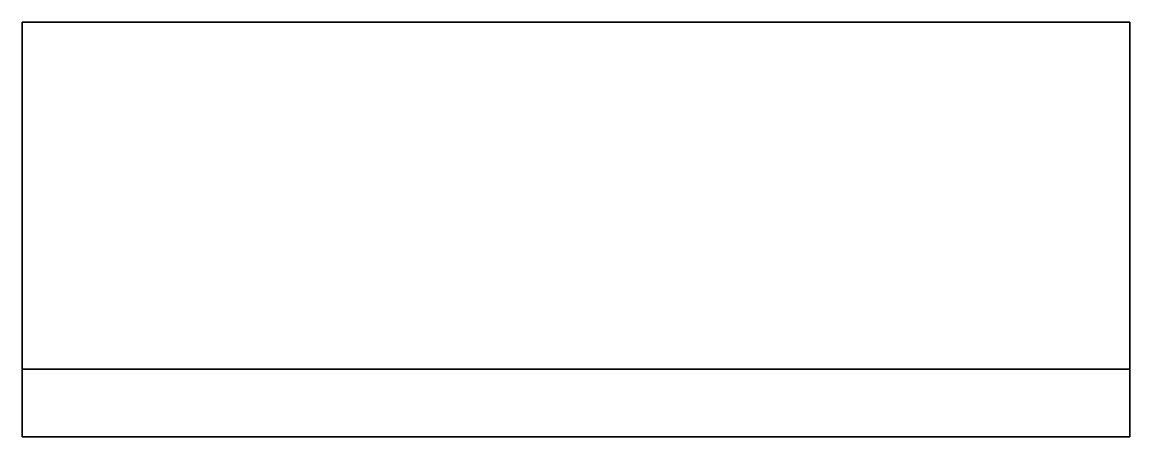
# Model space of a CAD drawing. Extents: x -1.15 to 1.15, y 0 to 0.86.
import ezdxf

# ---------------------------------------------------------------- set-up
doc = ezdxf.new("R2010")
doc.units = 0
doc.layers.add('RAMP', color=1, linetype='CONTINUOUS')

msp = doc.modelspace()

# ---------------------------------------------------------------- linework, layer by layer
at = {"layer": 'RAMP'}
for points in [[(-1.15, 0.86, 0.78), (-1.15, 0.14), (-1.15, 0, 0.13), (-1.15, 0.86, 0.93)], [(1.15, 0.86, 0.78), (1.15, 0.14), (-1.15, 0.14), (-1.15, 0.86, 0.78)], [(-1.15, 0.86, 0.93), (-1.15, 0, 0.13), (1.15, 0, 0.13), (1.15, 0.86, 0.93)], [(1.15, 0.86, 0.93), (1.15, 0.86, 0.78), (-1.15, 0.86, 0.78), (-1.15, 0.86, 0.93)], [(1.15, 0, 0.13), (1.15, 0.14), (1.15, 0.86, 0.78), (1.15, 0.86, 0.93)], [(-1.15, 0.14), (-1.15, 0), (-1.15, 0), (-1.15, 0, 0.13)], [(1.15, 0.14), (1.15, 0), (-1.15, 0), (-1.15, 0.14)], [(1.15, 0), (1.15, 0), (1.15, 0.14), (1.15, 0, 0.13)], [(-1.15, 0, 0.13), (-1.15, 0), (1.15, 0), (1.15, 0, 0.13)], [(-1.15, 0), (-1.15, 0), (1.15, 0)]]:
    msp.add_3dface(points, dxfattribs=at)

doc.saveas('drawing.dxf')
